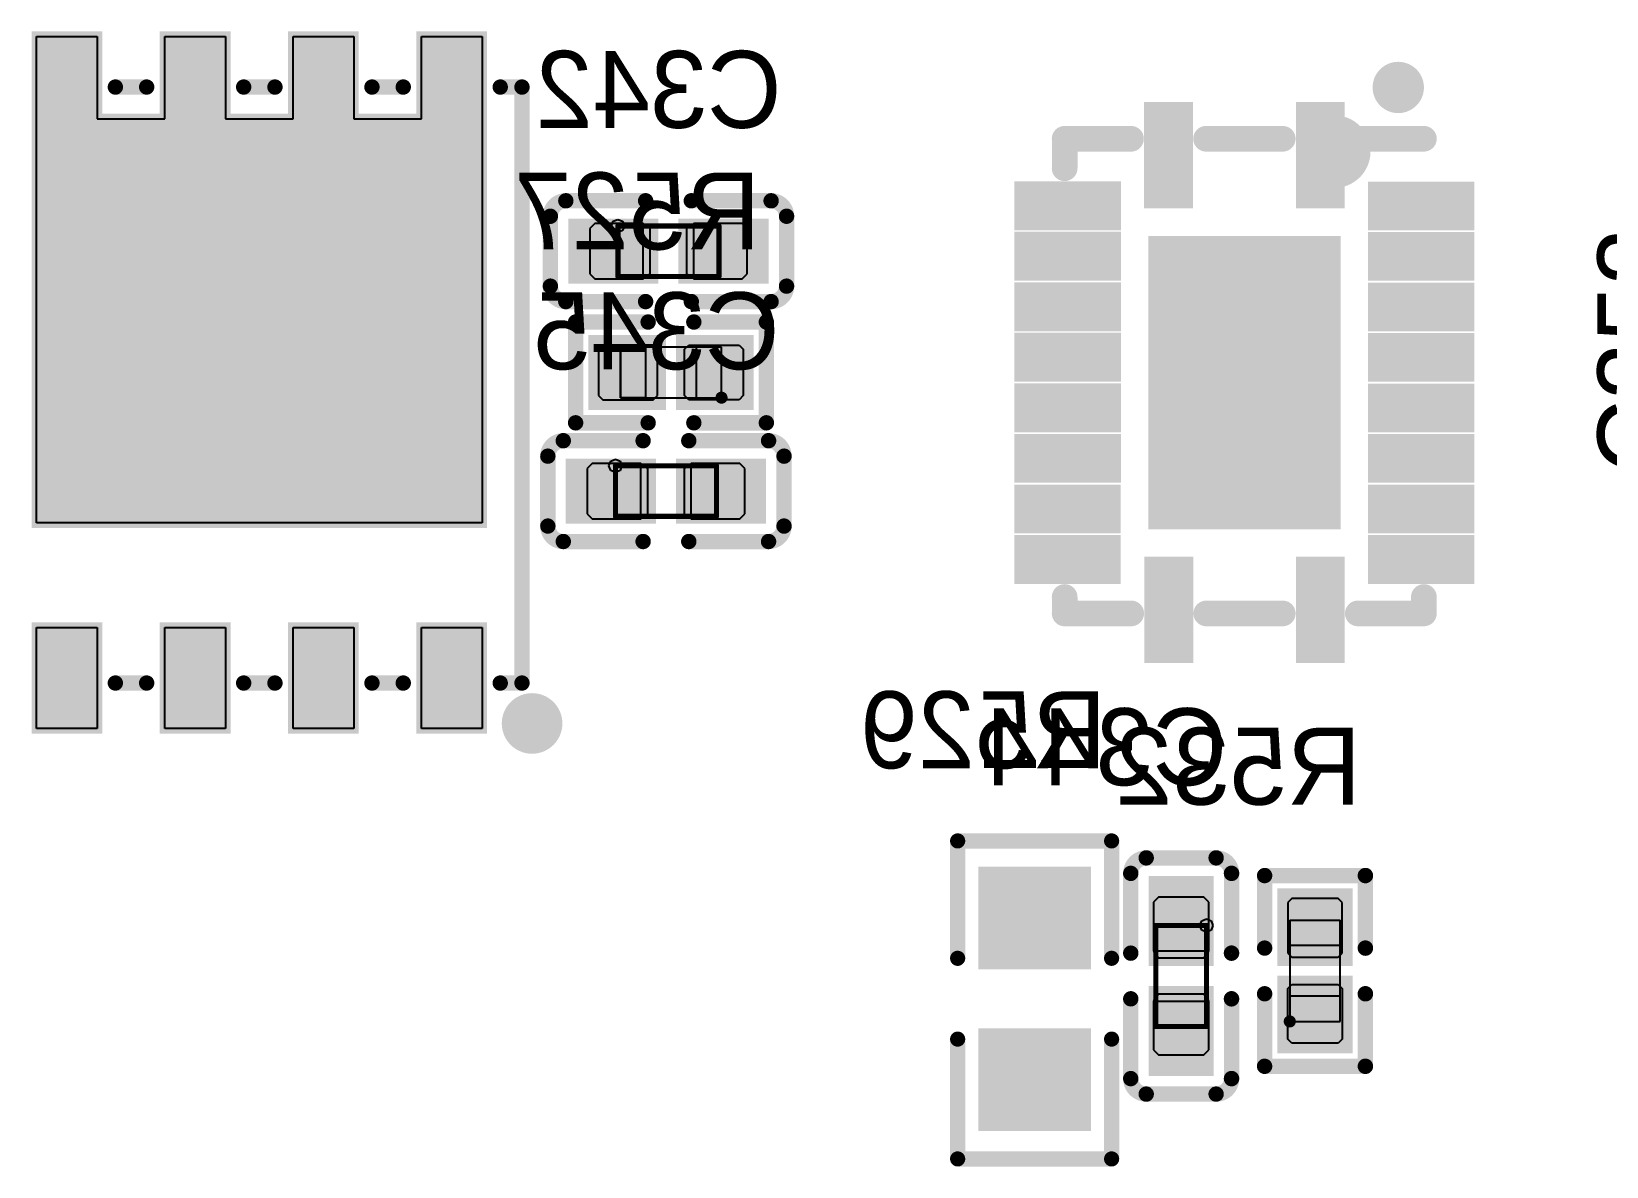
# Model space of a CAD drawing. Header units: millimetres. Extents: x 892 to 1144, y 1011 to 1123.
# Drawn here: x 1087.52 to 1103.11, y 1099.96 to 1111.2 of the extents above; entities that cross this region are included whole.
import ezdxf

# ---------------------------------------------------------------- set-up
doc = ezdxf.new("R2010")
doc.units = ezdxf.units.MM
for name, color, linetype in [('BottomLayer', 5, 'Continuous'), ('BottomOverlay', 54, 'Continuous'), ('BottomPaste', 16, 'Continuous'), ('BottomSolder', 6, 'Continuous'), ('Mechanical15', 56, 'Continuous'), ('Mechanical4', 56, 'Continuous'), ('Mechanical5', 56, 'Continuous'), ('Mechanical6', 56, 'Continuous'), ('TopOverlay', 2, 'Continuous')]:
    doc.layers.add(name, color=color, linetype=linetype)

msp = doc.modelspace()

# ---------------------------------------------------------------- linework, layer by layer
at = {"layer": 'BottomLayer'}
for points in [[(1088.17, 1111.15), (1087.57, 1111.15), (1088.17, 1110.15), (1087.57, 1110.15)], [(1089.44, 1111.15), (1088.84, 1111.15), (1089.44, 1110.15), (1088.84, 1110.15)], [(1090.71, 1111.15), (1090.11, 1111.15), (1090.71, 1110.15), (1090.11, 1110.15)], [(1091.98, 1111.15), (1091.38, 1111.15), (1091.98, 1110.15), (1091.38, 1110.15)], [(1091.98, 1110.335), (1087.57, 1110.335), (1091.98, 1106.335), (1087.57, 1106.335)], [(1098.635, 1110.4), (1098.635, 1109.55), (1098.915, 1110.4), (1098.915, 1109.55)], [(1100.137, 1110.4), (1100.137, 1109.55), (1100.417, 1110.4), (1100.417, 1109.55)], [(1097.352, 1109.615), (1097.352, 1109.335), (1098.202, 1109.615), (1098.202, 1109.335)], [(1100.85, 1109.614), (1100.85, 1109.334), (1101.7, 1109.614), (1101.7, 1109.334)], [(1092.885, 1108.755), (1093.675, 1108.755), (1092.885, 1109.295), (1093.675, 1109.295)], [(1093.975, 1108.755), (1094.765, 1108.755), (1093.975, 1109.295), (1094.765, 1109.295)], [(1097.352, 1109.115), (1097.352, 1108.835), (1098.202, 1109.115), (1098.202, 1108.835)], [(1100.85, 1109.113), (1100.85, 1108.833), (1101.7, 1109.113), (1101.7, 1108.833)], [(1100.377, 1109.075), (1098.677, 1109.075), (1100.377, 1106.375), (1098.677, 1106.375)], [(1097.352, 1108.615), (1097.352, 1108.335), (1098.202, 1108.615), (1098.202, 1108.335)], [(1100.85, 1108.614), (1100.85, 1108.334), (1101.7, 1108.614), (1101.7, 1108.334)], [(1093.7, 1108.095), (1093.134, 1108.095), (1093.7, 1107.555), (1093.134, 1107.555)], [(1094.566, 1108.095), (1094, 1108.095), (1094.566, 1107.555), (1094, 1107.555)], [(1097.352, 1108.115), (1097.352, 1107.835), (1098.202, 1108.115), (1098.202, 1107.835)], [(1100.85, 1108.113), (1100.85, 1107.833), (1101.7, 1108.113), (1101.7, 1107.833)], [(1097.352, 1107.615), (1097.352, 1107.335), (1098.202, 1107.615), (1098.202, 1107.335)], [(1100.85, 1107.614), (1100.85, 1107.334), (1101.7, 1107.614), (1101.7, 1107.334)], [(1097.352, 1107.115), (1097.352, 1106.835), (1098.202, 1107.115), (1098.202, 1106.835)], [(1100.85, 1107.113), (1100.85, 1106.833), (1101.7, 1107.113), (1101.7, 1106.833)], [(1092.86, 1106.38), (1093.65, 1106.38), (1092.86, 1106.92), (1093.65, 1106.92)], [(1093.95, 1106.38), (1094.74, 1106.38), (1093.95, 1106.92), (1094.74, 1106.92)], [(1097.35, 1106.614), (1097.35, 1106.334), (1098.2, 1106.614), (1098.2, 1106.334)], [(1100.85, 1106.614), (1100.85, 1106.334), (1101.7, 1106.614), (1101.7, 1106.334)], [(1097.35, 1106.113), (1097.35, 1105.833), (1098.2, 1106.113), (1098.2, 1105.833)], [(1100.85, 1106.113), (1100.85, 1105.833), (1101.7, 1106.113), (1101.7, 1105.833)], [(1098.637, 1105.9), (1098.637, 1105.05), (1098.917, 1105.9), (1098.917, 1105.05)], [(1100.137, 1105.9), (1100.137, 1105.05), (1100.417, 1105.9), (1100.417, 1105.05)], [(1088.17, 1105.3), (1087.57, 1105.3), (1088.17, 1104.3), (1087.57, 1104.3)], [(1089.44, 1105.3), (1088.84, 1105.3), (1089.44, 1104.3), (1088.84, 1104.3)], [(1090.71, 1105.3), (1090.11, 1105.3), (1090.71, 1104.3), (1090.11, 1104.3)], [(1091.98, 1105.3), (1091.38, 1105.3), (1091.98, 1104.3), (1091.38, 1104.3)], [(1096.993, 1102.019), (1097.907, 1102.019), (1096.993, 1102.831), (1097.907, 1102.831)], [(1098.63, 1102.79), (1098.63, 1102), (1099.17, 1102.79), (1099.17, 1102)], [(1100.495, 1102.05), (1100.495, 1102.616), (1099.955, 1102.05), (1099.955, 1102.616)], [(1098.63, 1101.7), (1098.63, 1100.91), (1099.17, 1101.7), (1099.17, 1100.91)], [(1100.495, 1101.184), (1100.495, 1101.75), (1099.955, 1101.184), (1099.955, 1101.75)], [(1096.993, 1100.419), (1097.907, 1100.419), (1096.993, 1101.231), (1097.907, 1101.231)]]:
    msp.add_solid(points, dxfattribs=at)
at = {"layer": 'BottomOverlay'}
for points, const_width in [([(1101.176, 1110.646, 1), (1100.922, 1110.646, 1)], 0.254), ([(1088.312, 1110.65, 1), (1088.388, 1110.65, 1)], 0.076), ([(1088.622, 1110.65, 1), (1088.698, 1110.65, 1)], 0.076), ([(1089.582, 1110.65, 1), (1089.658, 1110.65, 1)], 0.076), ([(1089.892, 1110.65, 1), (1089.968, 1110.65, 1)], 0.076), ([(1090.852, 1110.65, 1), (1090.928, 1110.65, 1)], 0.076), ([(1091.162, 1110.65, 1), (1091.238, 1110.65, 1)], 0.076), ([(1092.122, 1110.65, 1), (1092.198, 1110.65, 1)], 0.076), ([(1092.337, 1110.65, 1), (1092.413, 1110.65, 1)], 0.076), ([(1092.337, 1110.65, 1), (1092.413, 1110.65, 1)], 0.076), ([(1100.858, 1110.646, 1), (1100.985, 1110.646, 1)], 0.127), ([(1101.112, 1110.646, 1), (1101.239, 1110.646, 1)], 0.127), ([(1097.683, 1110.138, 1), (1097.81, 1110.138, 1)], 0.127), ([(1097.683, 1110.138, 1), (1097.81, 1110.138, 1)], 0.127), ([(1098.34, 1110.138, 1), (1098.467, 1110.138, 1)], 0.127), ([(1099.083, 1110.138, 1), (1099.21, 1110.138, 1)], 0.127), ([(1099.842, 1110.138, 1), (1099.969, 1110.138, 1)], 0.127), ([(1100.585, 1110.138, 1), (1100.712, 1110.138, 1)], 0.127), ([(1101.239, 1110.138, 1), (1101.366, 1110.138, 1)], 0.127), ([(1097.683, 1109.846, 1), (1097.81, 1109.846, 1)], 0.127), ([(1092.771, 1109.524, 1), (1092.847, 1109.524, 1)], 0.0762), ([(1092.771, 1109.524, 1), (1092.847, 1109.524, 1)], 0.0762), ([(1093.561, 1109.524, 1), (1093.637, 1109.524, 1)], 0.0762), ([(1094.013, 1109.524, 1), (1094.089, 1109.524, 1)], 0.0762), ([(1094.803, 1109.524, 1), (1094.879, 1109.524, 1)], 0.0762), ([(1094.803, 1109.524, 1), (1094.879, 1109.524, 1)], 0.0762), ([(1092.618, 1109.371, 1), (1092.694, 1109.371, 1)], 0.0762), ([(1092.618, 1109.371, 1), (1092.694, 1109.371, 1)], 0.0762), ([(1094.956, 1109.371, 1), (1095.032, 1109.371, 1)], 0.0762), ([(1094.956, 1109.371, 1), (1095.032, 1109.371, 1)], 0.0762), ([(1092.618, 1108.679, 1), (1092.694, 1108.679, 1)], 0.0762), ([(1092.618, 1108.679, 1), (1092.694, 1108.679, 1)], 0.0762), ([(1094.956, 1108.679, 1), (1095.032, 1108.679, 1)], 0.0762), ([(1094.956, 1108.679, 1), (1095.032, 1108.679, 1)], 0.0762), ([(1092.771, 1108.526, 1), (1092.847, 1108.526, 1)], 0.0762), ([(1092.771, 1108.526, 1), (1092.847, 1108.526, 1)], 0.0762), ([(1093.561, 1108.526, 1), (1093.637, 1108.526, 1)], 0.0762), ([(1094.013, 1108.526, 1), (1094.089, 1108.526, 1)], 0.0762), ([(1094.803, 1108.526, 1), (1094.879, 1108.526, 1)], 0.0762), ([(1094.803, 1108.526, 1), (1094.879, 1108.526, 1)], 0.0762), ([(1092.868, 1108.324, 1), (1092.944, 1108.324, 1)], 0.0762), ([(1092.868, 1108.324, 1), (1092.944, 1108.324, 1)], 0.0762), ([(1093.586, 1108.324, 1), (1093.662, 1108.324, 1)], 0.0762), ([(1094.038, 1108.324, 1), (1094.114, 1108.324, 1)], 0.0762), ([(1094.756, 1108.324, 1), (1094.832, 1108.324, 1)], 0.0762), ([(1094.756, 1108.324, 1), (1094.832, 1108.324, 1)], 0.0762), ([(1092.868, 1107.326, 1), (1092.944, 1107.326, 1)], 0.0762), ([(1092.868, 1107.326, 1), (1092.944, 1107.326, 1)], 0.0762), ([(1093.586, 1107.326, 1), (1093.662, 1107.326, 1)], 0.0762), ([(1094.038, 1107.326, 1), (1094.114, 1107.326, 1)], 0.0762), ([(1094.756, 1107.326, 1), (1094.832, 1107.326, 1)], 0.0762), ([(1094.756, 1107.326, 1), (1094.832, 1107.326, 1)], 0.0762), ([(1092.746, 1107.149, 1), (1092.822, 1107.149, 1)], 0.0762), ([(1092.746, 1107.149, 1), (1092.822, 1107.149, 1)], 0.0762), ([(1093.536, 1107.149, 1), (1093.612, 1107.149, 1)], 0.0762), ([(1093.988, 1107.149, 1), (1094.064, 1107.149, 1)], 0.0762), ([(1094.778, 1107.149, 1), (1094.854, 1107.149, 1)], 0.0762), ([(1094.778, 1107.149, 1), (1094.854, 1107.149, 1)], 0.0762), ([(1092.593, 1106.996, 1), (1092.669, 1106.996, 1)], 0.0762), ([(1092.593, 1106.996, 1), (1092.669, 1106.996, 1)], 0.0762), ([(1094.931, 1106.996, 1), (1095.007, 1106.996, 1)], 0.0762), ([(1094.931, 1106.996, 1), (1095.007, 1106.996, 1)], 0.0762), ([(1092.593, 1106.304, 1), (1092.669, 1106.304, 1)], 0.0762), ([(1092.593, 1106.304, 1), (1092.669, 1106.304, 1)], 0.0762), ([(1094.931, 1106.304, 1), (1095.007, 1106.304, 1)], 0.0762), ([(1094.931, 1106.304, 1), (1095.007, 1106.304, 1)], 0.0762), ([(1092.746, 1106.151, 1), (1092.822, 1106.151, 1)], 0.0762), ([(1092.746, 1106.151, 1), (1092.822, 1106.151, 1)], 0.0762), ([(1093.536, 1106.151, 1), (1093.612, 1106.151, 1)], 0.0762), ([(1093.988, 1106.151, 1), (1094.064, 1106.151, 1)], 0.0762), ([(1094.778, 1106.151, 1), (1094.854, 1106.151, 1)], 0.0762), ([(1094.778, 1106.151, 1), (1094.854, 1106.151, 1)], 0.0762), ([(1097.683, 1105.602, 1), (1097.81, 1105.602, 1)], 0.127), ([(1101.239, 1105.602, 1), (1101.366, 1105.602, 1)], 0.127), ([(1097.683, 1105.439, 1), (1097.81, 1105.439, 1)], 0.127), ([(1097.683, 1105.439, 1), (1097.81, 1105.439, 1)], 0.127), ([(1098.342, 1105.439, 1), (1098.469, 1105.439, 1)], 0.127), ([(1099.085, 1105.439, 1), (1099.212, 1105.439, 1)], 0.127), ([(1099.842, 1105.439, 1), (1099.969, 1105.439, 1)], 0.127), ([(1100.585, 1105.439, 1), (1100.712, 1105.439, 1)], 0.127), ([(1101.239, 1105.439, 1), (1101.366, 1105.439, 1)], 0.127), ([(1101.239, 1105.439, 1), (1101.366, 1105.439, 1)], 0.127), ([(1088.312, 1104.75, 1), (1088.388, 1104.75, 1)], 0.076), ([(1088.622, 1104.75, 1), (1088.698, 1104.75, 1)], 0.076), ([(1089.582, 1104.75, 1), (1089.658, 1104.75, 1)], 0.076), ([(1089.892, 1104.75, 1), (1089.968, 1104.75, 1)], 0.076), ([(1090.852, 1104.75, 1), (1090.928, 1104.75, 1)], 0.076), ([(1091.162, 1104.75, 1), (1091.238, 1104.75, 1)], 0.076), ([(1092.122, 1104.75, 1), (1092.198, 1104.75, 1)], 0.076), ([(1092.337, 1104.75, 1), (1092.413, 1104.75, 1)], 0.076), ([(1092.337, 1104.75, 1), (1092.413, 1104.75, 1)], 0.076), ([(1092.625, 1104.35, 1), (1092.325, 1104.35, 1)], 0.3), ([(1092.25, 1104.35, 1), (1092.4, 1104.35, 1)], 0.15), ([(1092.55, 1104.35, 1), (1092.7, 1104.35, 1)], 0.15), ([(1096.65, 1103.187, 1), (1096.725, 1103.187, 1)], 0.075), ([(1096.65, 1103.187, 1), (1096.725, 1103.187, 1)], 0.075), ([(1098.174, 1103.187, 1), (1098.249, 1103.187, 1)], 0.075), ([(1098.174, 1103.187, 1), (1098.249, 1103.187, 1)], 0.075), ([(1098.516, 1103.019, 1), (1098.592, 1103.019, 1)], 0.0762), ([(1098.516, 1103.019, 1), (1098.592, 1103.019, 1)], 0.0762), ([(1099.208, 1103.019, 1), (1099.284, 1103.019, 1)], 0.0762), ([(1099.208, 1103.019, 1), (1099.284, 1103.019, 1)], 0.0762), ([(1098.363, 1102.866, 1), (1098.439, 1102.866, 1)], 0.0762), ([(1098.363, 1102.866, 1), (1098.439, 1102.866, 1)], 0.0762), ([(1099.36, 1102.866, 1), (1099.437, 1102.866, 1)], 0.0762), ([(1099.36, 1102.866, 1), (1099.437, 1102.866, 1)], 0.0762), ([(1099.688, 1102.844, 1), (1099.764, 1102.844, 1)], 0.0762), ([(1099.688, 1102.844, 1), (1099.764, 1102.844, 1)], 0.0762), ([(1100.685, 1102.844, 1), (1100.762, 1102.844, 1)], 0.0762), ([(1100.685, 1102.844, 1), (1100.762, 1102.844, 1)], 0.0762), ([(1096.65, 1102.025, 1), (1096.725, 1102.025, 1)], 0.075), ([(1098.174, 1102.025, 1), (1098.249, 1102.025, 1)], 0.075), ([(1098.363, 1102.076, 1), (1098.439, 1102.076, 1)], 0.0762), ([(1099.36, 1102.076, 1), (1099.437, 1102.076, 1)], 0.0762), ([(1099.688, 1102.126, 1), (1099.764, 1102.126, 1)], 0.0762), ([(1100.685, 1102.126, 1), (1100.762, 1102.126, 1)], 0.0762), ([(1098.363, 1101.624, 1), (1098.439, 1101.624, 1)], 0.0762), ([(1099.36, 1101.624, 1), (1099.437, 1101.624, 1)], 0.0762), ([(1099.688, 1101.674, 1), (1099.764, 1101.674, 1)], 0.0762), ([(1100.685, 1101.674, 1), (1100.762, 1101.674, 1)], 0.0762), ([(1096.65, 1101.225, 1), (1096.725, 1101.225, 1)], 0.075), ([(1098.174, 1101.225, 1), (1098.249, 1101.225, 1)], 0.075), ([(1099.688, 1100.956, 1), (1099.764, 1100.956, 1)], 0.0762), ([(1099.688, 1100.956, 1), (1099.764, 1100.956, 1)], 0.0762), ([(1100.685, 1100.956, 1), (1100.762, 1100.956, 1)], 0.0762), ([(1100.685, 1100.956, 1), (1100.762, 1100.956, 1)], 0.0762), ([(1098.363, 1100.834, 1), (1098.439, 1100.834, 1)], 0.0762), ([(1098.363, 1100.834, 1), (1098.439, 1100.834, 1)], 0.0762), ([(1099.36, 1100.834, 1), (1099.437, 1100.834, 1)], 0.0762), ([(1099.36, 1100.834, 1), (1099.437, 1100.834, 1)], 0.0762), ([(1098.516, 1100.681, 1), (1098.592, 1100.681, 1)], 0.0762), ([(1098.516, 1100.681, 1), (1098.592, 1100.681, 1)], 0.0762), ([(1099.208, 1100.681, 1), (1099.284, 1100.681, 1)], 0.0762), ([(1099.208, 1100.681, 1), (1099.284, 1100.681, 1)], 0.0762), ([(1096.65, 1100.039, 1), (1096.725, 1100.039, 1)], 0.075), ([(1096.65, 1100.039, 1), (1096.725, 1100.039, 1)], 0.075), ([(1098.174, 1100.039, 1), (1098.249, 1100.039, 1)], 0.075), ([(1098.174, 1100.039, 1), (1098.249, 1100.039, 1)], 0.075)]:
    msp.add_lwpolyline(points, format="xyb", close=True, dxfattribs=dict(at, const_width=const_width))
for points, const_width in [([(1088.35, 1110.65), (1088.66, 1110.65)], 0.152), ([(1089.62, 1110.65), (1089.93, 1110.65)], 0.152), ([(1090.89, 1110.65), (1091.2, 1110.65)], 0.152), ([(1092.16, 1110.65), (1092.375, 1110.65)], 0.152), ([(1092.375, 1104.75), (1092.375, 1110.65)], 0.152), ([(1097.747, 1109.846), (1097.747, 1110.138)], 0.254), ([(1097.747, 1110.138), (1098.404, 1110.138)], 0.254), ([(1099.146, 1110.138), (1099.906, 1110.138)], 0.254), ([(1100.648, 1110.138), (1101.303, 1110.138)], 0.254), ([(1092.809, 1109.524), (1093.599, 1109.524)], 0.152), ([(1094.051, 1109.524), (1094.841, 1109.524)], 0.152), ([(1092.656, 1108.679), (1092.656, 1109.371)], 0.152), ([(1094.994, 1108.679), (1094.994, 1109.371)], 0.152), ([(1092.809, 1108.526), (1093.599, 1108.526)], 0.152), ([(1094.051, 1108.526), (1094.841, 1108.526)], 0.152), ([(1092.906, 1107.326), (1092.906, 1108.324)], 0.152), ([(1092.906, 1108.324), (1093.624, 1108.324)], 0.152), ([(1094.076, 1108.324), (1094.794, 1108.324)], 0.152), ([(1094.794, 1107.326), (1094.794, 1108.324)], 0.152), ([(1092.906, 1107.326), (1093.624, 1107.326)], 0.152), ([(1094.076, 1107.326), (1094.794, 1107.326)], 0.152), ([(1092.784, 1107.149), (1093.574, 1107.149)], 0.152), ([(1094.026, 1107.149), (1094.816, 1107.149)], 0.152), ([(1092.631, 1106.304), (1092.631, 1106.996)], 0.152), ([(1094.969, 1106.304), (1094.969, 1106.996)], 0.152), ([(1092.784, 1106.151), (1093.574, 1106.151)], 0.152), ([(1094.026, 1106.151), (1094.816, 1106.151)], 0.152), ([(1097.747, 1105.439), (1097.747, 1105.602)], 0.254), ([(1101.303, 1105.439), (1101.303, 1105.602)], 0.254), ([(1097.747, 1105.439), (1098.406, 1105.439)], 0.254), ([(1099.148, 1105.439), (1099.906, 1105.439)], 0.254), ([(1100.648, 1105.439), (1101.303, 1105.439)], 0.254), ([(1088.35, 1104.75), (1088.66, 1104.75)], 0.152), ([(1089.62, 1104.75), (1089.93, 1104.75)], 0.152), ([(1090.89, 1104.75), (1091.2, 1104.75)], 0.152), ([(1092.16, 1104.75), (1092.375, 1104.75)], 0.152), ([(1096.688, 1102.025), (1096.688, 1103.187)], 0.15), ([(1096.688, 1103.187), (1098.212, 1103.187)], 0.15), ([(1098.212, 1102.025), (1098.212, 1103.187)], 0.15), ([(1098.554, 1103.019), (1099.246, 1103.019)], 0.152), ([(1098.401, 1102.076), (1098.401, 1102.866)], 0.152), ([(1099.399, 1102.076), (1099.399, 1102.866)], 0.152), ([(1099.726, 1102.126), (1099.726, 1102.844)], 0.152), ([(1099.726, 1102.844), (1100.724, 1102.844)], 0.152), ([(1100.724, 1102.126), (1100.724, 1102.844)], 0.152), ([(1098.401, 1100.834), (1098.401, 1101.624)], 0.152), ([(1099.399, 1100.834), (1099.399, 1101.624)], 0.152), ([(1099.726, 1100.956), (1099.726, 1101.674)], 0.152), ([(1100.724, 1100.956), (1100.724, 1101.674)], 0.152), ([(1096.688, 1100.039), (1096.688, 1101.225)], 0.15), ([(1098.212, 1100.039), (1098.212, 1101.225)], 0.15), ([(1099.726, 1100.956), (1100.724, 1100.956)], 0.152), ([(1098.554, 1100.681), (1099.246, 1100.681)], 0.152), ([(1096.688, 1100.039), (1098.212, 1100.039)], 0.15)]:
    msp.add_lwpolyline(points, dxfattribs=dict(at, const_width=const_width))
at = {"layer": 'BottomOverlay', "const_width": 0.152}
for points in [[(1092.656, 1109.371, -0.414214), (1092.809, 1109.524)], [(1094.841, 1109.524, -0.414214), (1094.994, 1109.371)], [(1092.809, 1108.526, -0.414214), (1092.656, 1108.679)], [(1094.994, 1108.679, -0.414214), (1094.841, 1108.526)], [(1092.631, 1106.996, -0.414214), (1092.784, 1107.149)], [(1094.816, 1107.149, -0.414214), (1094.969, 1106.996)], [(1092.784, 1106.151, -0.414214), (1092.631, 1106.304)], [(1094.969, 1106.304, -0.414214), (1094.816, 1106.151)], [(1098.401, 1102.866, -0.414214), (1098.554, 1103.019)], [(1099.246, 1103.019, -0.414214), (1099.399, 1102.866)], [(1098.554, 1100.681, -0.414214), (1098.401, 1100.834)], [(1099.399, 1100.834, -0.414214), (1099.246, 1100.681)]]:
    msp.add_lwpolyline(points, format="xyb", dxfattribs=at)
at = {"layer": 'BottomPaste'}
for p, q in [((1087.57, 1106.335), (1087.57, 1111.15)), ((1087.57, 1111.15), (1088.17, 1111.15)), ((1088.17, 1111.15), (1088.17, 1110.335)), ((1088.84, 1110.335), (1088.84, 1111.15)), ((1088.84, 1111.15), (1089.44, 1111.15)), ((1089.44, 1111.15), (1089.44, 1110.335)), ((1090.11, 1110.335), (1090.11, 1111.15)), ((1090.11, 1111.15), (1090.71, 1111.15)), ((1090.71, 1111.15), (1090.71, 1110.335)), ((1091.38, 1110.335), (1091.38, 1111.15)), ((1091.38, 1111.15), (1091.98, 1111.15)), ((1091.98, 1111.15), (1091.98, 1106.335)), ((1088.17, 1110.335), (1088.84, 1110.335)), ((1089.44, 1110.335), (1090.11, 1110.335)), ((1090.71, 1110.335), (1091.38, 1110.335)), ((1093.095, 1109.3), (1093.045, 1109.25)), ((1093.045, 1109.25), (1093.045, 1108.8)), ((1093.575, 1109.3), (1093.095, 1109.3)), ((1093.645, 1109.25), (1093.575, 1109.3)), ((1093.645, 1108.8), (1093.645, 1109.25)), ((1094.075, 1109.3), (1094.005, 1109.25)), ((1094.005, 1109.25), (1094.005, 1108.8)), ((1094.555, 1109.3), (1094.075, 1109.3)), ((1094.605, 1109.25), (1094.555, 1109.3)), ((1094.605, 1108.8), (1094.605, 1109.25)), ((1093.045, 1108.8), (1093.095, 1108.75)), ((1093.575, 1108.75), (1093.645, 1108.8)), ((1094.005, 1108.8), (1094.075, 1108.75)), ((1094.555, 1108.75), (1094.605, 1108.8)), ((1093.095, 1108.75), (1093.575, 1108.75)), ((1094.075, 1108.75), (1094.555, 1108.75)), ((1093.174, 1108.095), (1093.134, 1108.055)), ((1093.134, 1108.055), (1093.134, 1107.595)), ((1093.675, 1108.095), (1093.174, 1108.095)), ((1093.715, 1108.055), (1093.675, 1108.095)), ((1093.715, 1107.595), (1093.715, 1108.055)), ((1093.985, 1108.055), (1094.025, 1108.095)), ((1093.985, 1107.595), (1093.985, 1108.055)), ((1094.025, 1108.095), (1094.526, 1108.095)), ((1094.526, 1108.095), (1094.566, 1108.055)), ((1094.566, 1108.055), (1094.566, 1107.595)), ((1093.134, 1107.595), (1093.174, 1107.555)), ((1093.174, 1107.555), (1093.675, 1107.555)), ((1093.675, 1107.555), (1093.715, 1107.595)), ((1094.025, 1107.555), (1093.985, 1107.595)), ((1094.526, 1107.555), (1094.025, 1107.555)), ((1094.566, 1107.595), (1094.526, 1107.555)), ((1093.07, 1106.925), (1093.02, 1106.875)), ((1093.55, 1106.925), (1093.07, 1106.925)), ((1093.62, 1106.875), (1093.55, 1106.925)), ((1094.05, 1106.925), (1093.98, 1106.875)), ((1094.53, 1106.925), (1094.05, 1106.925)), ((1094.58, 1106.875), (1094.53, 1106.925)), ((1093.02, 1106.875), (1093.02, 1106.425)), ((1093.62, 1106.425), (1093.62, 1106.875)), ((1093.98, 1106.875), (1093.98, 1106.425)), ((1094.58, 1106.425), (1094.58, 1106.875)), ((1091.98, 1106.335), (1087.57, 1106.335)), ((1093.02, 1106.425), (1093.07, 1106.375)), ((1093.07, 1106.375), (1093.55, 1106.375)), ((1093.55, 1106.375), (1093.62, 1106.425)), ((1093.98, 1106.425), (1094.05, 1106.375)), ((1094.05, 1106.375), (1094.53, 1106.375)), ((1094.53, 1106.375), (1094.58, 1106.425)), ((1087.57, 1104.3), (1087.57, 1105.3)), ((1087.57, 1105.3), (1088.17, 1105.3)), ((1088.17, 1105.3), (1088.17, 1104.3)), ((1088.84, 1104.3), (1088.84, 1105.3)), ((1088.84, 1105.3), (1089.44, 1105.3)), ((1089.44, 1105.3), (1089.44, 1104.3)), ((1090.11, 1104.3), (1090.11, 1105.3)), ((1090.11, 1105.3), (1090.71, 1105.3)), ((1090.71, 1105.3), (1090.71, 1104.3)), ((1091.38, 1104.3), (1091.38, 1105.3)), ((1091.38, 1105.3), (1091.98, 1105.3)), ((1091.98, 1105.3), (1091.98, 1104.3)), ((1088.17, 1104.3), (1087.57, 1104.3)), ((1089.44, 1104.3), (1088.84, 1104.3)), ((1090.71, 1104.3), (1090.11, 1104.3)), ((1091.98, 1104.3), (1091.38, 1104.3)), ((1098.675, 1102.63), (1098.625, 1102.58)), ((1098.625, 1102.58), (1098.625, 1102.1)), ((1099.125, 1102.63), (1098.675, 1102.63)), ((1099.175, 1102.58), (1099.125, 1102.63)), ((1099.175, 1102.1), (1099.175, 1102.58)), ((1099.995, 1102.616), (1099.955, 1102.576)), ((1099.955, 1102.576), (1099.955, 1102.075)), ((1100.455, 1102.616), (1099.995, 1102.616)), ((1100.495, 1102.576), (1100.455, 1102.616)), ((1100.495, 1102.075), (1100.495, 1102.576)), ((1098.625, 1102.1), (1098.675, 1102.03)), ((1099.125, 1102.03), (1099.175, 1102.1)), ((1099.955, 1102.075), (1099.995, 1102.035)), ((1100.455, 1102.035), (1100.495, 1102.075)), ((1098.675, 1102.03), (1099.125, 1102.03)), ((1099.995, 1102.035), (1100.455, 1102.035)), ((1099.955, 1101.725), (1099.995, 1101.765)), ((1099.995, 1101.765), (1100.455, 1101.765)), ((1100.455, 1101.765), (1100.495, 1101.725)), ((1098.675, 1101.67), (1098.625, 1101.6)), ((1098.625, 1101.6), (1098.625, 1101.12)), ((1099.125, 1101.67), (1098.675, 1101.67)), ((1099.175, 1101.6), (1099.125, 1101.67)), ((1099.175, 1101.12), (1099.175, 1101.6)), ((1099.955, 1101.224), (1099.955, 1101.725)), ((1100.495, 1101.725), (1100.495, 1101.224)), ((1099.995, 1101.184), (1099.955, 1101.224)), ((1100.455, 1101.184), (1099.995, 1101.184)), ((1100.495, 1101.224), (1100.455, 1101.184)), ((1098.625, 1101.12), (1098.675, 1101.07)), ((1098.675, 1101.07), (1099.125, 1101.07)), ((1099.125, 1101.07), (1099.175, 1101.12))]:
    msp.add_line(p, q, dxfattribs=at)
for points in [[(1098.635, 1110.4), (1098.635, 1109.55), (1098.915, 1110.4), (1098.915, 1109.55)], [(1100.137, 1110.4), (1100.137, 1109.55), (1100.417, 1110.4), (1100.417, 1109.55)], [(1097.352, 1109.615), (1097.352, 1109.335), (1098.202, 1109.615), (1098.202, 1109.335)], [(1100.85, 1109.614), (1100.85, 1109.334), (1101.7, 1109.614), (1101.7, 1109.334)], [(1092.885, 1108.755), (1093.675, 1108.755), (1092.885, 1109.295), (1093.675, 1109.295)], [(1093.975, 1108.755), (1094.765, 1108.755), (1093.975, 1109.295), (1094.765, 1109.295)], [(1097.352, 1109.115), (1097.352, 1108.835), (1098.202, 1109.115), (1098.202, 1108.835)], [(1100.85, 1109.113), (1100.85, 1108.833), (1101.7, 1109.113), (1101.7, 1108.833)], [(1100.377, 1109.075), (1098.677, 1109.075), (1100.377, 1106.375), (1098.677, 1106.375)], [(1097.352, 1108.615), (1097.352, 1108.335), (1098.202, 1108.615), (1098.202, 1108.335)], [(1100.85, 1108.614), (1100.85, 1108.334), (1101.7, 1108.614), (1101.7, 1108.334)], [(1093.7, 1108.095), (1093.134, 1108.095), (1093.7, 1107.555), (1093.134, 1107.555)], [(1094.566, 1108.095), (1094, 1108.095), (1094.566, 1107.555), (1094, 1107.555)], [(1097.352, 1108.115), (1097.352, 1107.835), (1098.202, 1108.115), (1098.202, 1107.835)], [(1100.85, 1108.113), (1100.85, 1107.833), (1101.7, 1108.113), (1101.7, 1107.833)], [(1097.352, 1107.615), (1097.352, 1107.335), (1098.202, 1107.615), (1098.202, 1107.335)], [(1100.85, 1107.614), (1100.85, 1107.334), (1101.7, 1107.614), (1101.7, 1107.334)], [(1097.352, 1107.115), (1097.352, 1106.835), (1098.202, 1107.115), (1098.202, 1106.835)], [(1100.85, 1107.113), (1100.85, 1106.833), (1101.7, 1107.113), (1101.7, 1106.833)], [(1092.86, 1106.38), (1093.65, 1106.38), (1092.86, 1106.92), (1093.65, 1106.92)], [(1093.95, 1106.38), (1094.74, 1106.38), (1093.95, 1106.92), (1094.74, 1106.92)], [(1097.35, 1106.614), (1097.35, 1106.334), (1098.2, 1106.614), (1098.2, 1106.334)], [(1100.85, 1106.614), (1100.85, 1106.334), (1101.7, 1106.614), (1101.7, 1106.334)], [(1097.35, 1106.113), (1097.35, 1105.833), (1098.2, 1106.113), (1098.2, 1105.833)], [(1100.85, 1106.113), (1100.85, 1105.833), (1101.7, 1106.113), (1101.7, 1105.833)], [(1098.637, 1105.9), (1098.637, 1105.05), (1098.917, 1105.9), (1098.917, 1105.05)], [(1100.137, 1105.9), (1100.137, 1105.05), (1100.417, 1105.9), (1100.417, 1105.05)], [(1096.993, 1102.019), (1097.907, 1102.019), (1096.993, 1102.831), (1097.907, 1102.831)], [(1098.63, 1102.79), (1098.63, 1102), (1099.17, 1102.79), (1099.17, 1102)], [(1100.495, 1102.05), (1100.495, 1102.616), (1099.955, 1102.05), (1099.955, 1102.616)], [(1098.63, 1101.7), (1098.63, 1100.91), (1099.17, 1101.7), (1099.17, 1100.91)], [(1100.495, 1101.184), (1100.495, 1101.75), (1099.955, 1101.184), (1099.955, 1101.75)], [(1096.993, 1100.419), (1097.907, 1100.419), (1096.993, 1101.231), (1097.907, 1101.231)]]:
    msp.add_solid(points, dxfattribs=at)
at = {"layer": 'BottomSolder'}
for points in [[(1088.22, 1111.2), (1087.52, 1111.2), (1088.22, 1110.1), (1087.52, 1110.1)], [(1089.49, 1111.2), (1088.79, 1111.2), (1089.49, 1110.1), (1088.79, 1110.1)], [(1090.76, 1111.2), (1090.06, 1111.2), (1090.76, 1110.1), (1090.06, 1110.1)], [(1092.03, 1111.2), (1091.33, 1111.2), (1092.03, 1110.1), (1091.33, 1110.1)], [(1098.533, 1110.502), (1098.533, 1109.448), (1099.017, 1110.502), (1099.017, 1109.448)], [(1100.035, 1110.502), (1100.035, 1109.448), (1100.519, 1110.502), (1100.519, 1109.448)], [(1092.03, 1110.385), (1087.52, 1110.385), (1092.03, 1106.285), (1087.52, 1106.285)], [(1097.25, 1109.717), (1097.25, 1109.233), (1098.304, 1109.717), (1098.304, 1109.233)], [(1100.748, 1109.715), (1100.748, 1109.232), (1101.802, 1109.715), (1101.802, 1109.232)], [(1092.834, 1108.704), (1093.726, 1108.704), (1092.834, 1109.346), (1093.726, 1109.346)], [(1093.924, 1108.704), (1094.816, 1108.704), (1093.924, 1109.346), (1094.816, 1109.346)], [(1097.25, 1109.217), (1097.25, 1108.733), (1098.304, 1109.217), (1098.304, 1108.733)], [(1100.479, 1109.177), (1098.575, 1109.177), (1100.479, 1106.273), (1098.575, 1106.273)], [(1100.748, 1109.215), (1100.748, 1108.732), (1101.802, 1109.215), (1101.802, 1108.732)], [(1097.25, 1108.717), (1097.25, 1108.233), (1098.304, 1108.717), (1098.304, 1108.233)], [(1100.748, 1108.715), (1100.748, 1108.232), (1101.802, 1108.715), (1101.802, 1108.232)], [(1093.802, 1108.197), (1093.033, 1108.197), (1093.802, 1107.453), (1093.033, 1107.453)], [(1094.667, 1108.197), (1093.898, 1108.197), (1094.667, 1107.453), (1093.898, 1107.453)], [(1097.25, 1108.217), (1097.25, 1107.733), (1098.304, 1108.217), (1098.304, 1107.733)], [(1100.748, 1108.215), (1100.748, 1107.732), (1101.802, 1108.215), (1101.802, 1107.732)], [(1097.25, 1107.717), (1097.25, 1107.233), (1098.304, 1107.717), (1098.304, 1107.233)], [(1100.748, 1107.715), (1100.748, 1107.232), (1101.802, 1107.715), (1101.802, 1107.232)], [(1097.25, 1107.217), (1097.25, 1106.733), (1098.304, 1107.217), (1098.304, 1106.733)], [(1100.748, 1107.215), (1100.748, 1106.732), (1101.802, 1107.215), (1101.802, 1106.732)], [(1092.809, 1106.329), (1093.701, 1106.329), (1092.809, 1106.971), (1093.701, 1106.971)], [(1093.899, 1106.329), (1094.791, 1106.329), (1093.899, 1106.971), (1094.791, 1106.971)], [(1097.248, 1106.715), (1097.248, 1106.232), (1098.302, 1106.715), (1098.302, 1106.232)], [(1100.748, 1106.715), (1100.748, 1106.232), (1101.802, 1106.715), (1101.802, 1106.232)], [(1097.248, 1106.215), (1097.248, 1105.732), (1098.302, 1106.215), (1098.302, 1105.732)], [(1100.748, 1106.215), (1100.748, 1105.732), (1101.802, 1106.215), (1101.802, 1105.732)], [(1098.535, 1106.002), (1098.535, 1104.948), (1099.019, 1106.002), (1099.019, 1104.948)], [(1100.035, 1106.002), (1100.035, 1104.948), (1100.519, 1106.002), (1100.519, 1104.948)], [(1088.22, 1105.35), (1087.52, 1105.35), (1088.22, 1104.25), (1087.52, 1104.25)], [(1089.49, 1105.35), (1088.79, 1105.35), (1089.49, 1104.25), (1088.79, 1104.25)], [(1090.76, 1105.35), (1090.06, 1105.35), (1090.76, 1104.25), (1090.06, 1104.25)], [(1092.03, 1105.35), (1091.33, 1105.35), (1092.03, 1104.25), (1091.33, 1104.25)], [(1096.891, 1101.917), (1098.009, 1101.917), (1096.891, 1102.933), (1098.009, 1102.933)], [(1098.579, 1102.841), (1098.579, 1101.949), (1099.221, 1102.841), (1099.221, 1101.949)], [(1100.597, 1101.948), (1100.597, 1102.717), (1099.853, 1101.948), (1099.853, 1102.717)], [(1100.597, 1101.083), (1100.597, 1101.852), (1099.853, 1101.083), (1099.853, 1101.852)], [(1098.579, 1101.751), (1098.579, 1100.859), (1099.221, 1101.751), (1099.221, 1100.859)], [(1096.891, 1100.317), (1098.009, 1100.317), (1096.891, 1101.333), (1098.009, 1101.333)]]:
    msp.add_solid(points, dxfattribs=at)
at = {"layer": 'Mechanical15'}
for p, q in [((1093.26, 1109.275), (1093.279, 1109.321)), ((1093.279, 1109.229), (1093.26, 1109.275)), ((1093.26, 1109.275), (1093.26, 1109.275)), ((1093.279, 1109.321), (1093.325, 1109.34)), ((1093.325, 1109.34), (1093.371, 1109.321)), ((1093.575, 1109.275), (1093.325, 1109.275)), ((1093.325, 1109.275), (1093.325, 1108.775)), ((1093.371, 1109.321), (1093.39, 1109.275)), ((1093.39, 1109.275), (1093.371, 1109.229)), ((1093.39, 1109.275), (1093.39, 1109.275)), ((1093.575, 1108.775), (1093.575, 1109.275)), ((1094.075, 1109.275), (1094.325, 1109.275)), ((1094.075, 1108.775), (1094.075, 1109.275)), ((1094.325, 1109.275), (1094.325, 1108.775)), ((1093.325, 1109.21), (1093.279, 1109.229)), ((1093.371, 1109.229), (1093.325, 1109.21)), ((1093.325, 1108.775), (1093.575, 1108.775)), ((1094.325, 1108.775), (1094.075, 1108.775)), ((1093.235, 1106.9), (1093.254, 1106.946)), ((1093.254, 1106.854), (1093.235, 1106.9)), ((1093.235, 1106.9), (1093.235, 1106.9)), ((1093.254, 1106.946), (1093.3, 1106.965)), ((1093.3, 1106.965), (1093.346, 1106.946)), ((1093.55, 1106.9), (1093.3, 1106.9)), ((1093.3, 1106.9), (1093.3, 1106.4)), ((1093.346, 1106.946), (1093.365, 1106.9)), ((1093.365, 1106.9), (1093.346, 1106.854)), ((1093.365, 1106.9), (1093.365, 1106.9)), ((1093.55, 1106.4), (1093.55, 1106.9)), ((1094.05, 1106.9), (1094.3, 1106.9)), ((1094.05, 1106.4), (1094.05, 1106.9)), ((1094.3, 1106.9), (1094.3, 1106.4)), ((1093.3, 1106.835), (1093.254, 1106.854)), ((1093.346, 1106.854), (1093.3, 1106.835)), ((1093.3, 1106.4), (1093.55, 1106.4)), ((1094.3, 1106.4), (1094.05, 1106.4)), ((1099.085, 1102.35), (1099.104, 1102.396)), ((1099.104, 1102.396), (1099.15, 1102.415)), ((1099.15, 1102.415), (1099.15, 1102.415)), ((1099.15, 1102.415), (1099.196, 1102.396)), ((1099.196, 1102.396), (1099.215, 1102.35)), ((1099.15, 1102.35), (1098.65, 1102.35)), ((1098.65, 1102.35), (1098.65, 1102.1)), ((1099.104, 1102.304), (1099.085, 1102.35)), ((1099.15, 1102.285), (1099.104, 1102.304)), ((1099.15, 1102.1), (1099.15, 1102.35)), ((1099.196, 1102.304), (1099.15, 1102.285)), ((1099.15, 1102.285), (1099.15, 1102.285)), ((1099.215, 1102.35), (1099.196, 1102.304)), ((1098.65, 1102.1), (1099.15, 1102.1)), ((1098.65, 1101.35), (1098.65, 1101.6)), ((1098.65, 1101.6), (1099.15, 1101.6)), ((1099.15, 1101.6), (1099.15, 1101.35)), ((1099.15, 1101.35), (1098.65, 1101.35))]:
    msp.add_line(p, q, dxfattribs=at)
at = {"layer": 'Mechanical15', "const_width": 0.0508}
for points in [[(1093.325, 1109.275), (1094.325, 1109.275)], [(1093.325, 1108.775), (1093.325, 1109.275)], [(1094.325, 1108.775), (1094.325, 1109.275)], [(1093.325, 1108.775), (1094.325, 1108.775)], [(1093.3, 1106.9), (1094.3, 1106.9)], [(1093.3, 1106.4), (1093.3, 1106.9)], [(1094.3, 1106.4), (1094.3, 1106.9)], [(1093.3, 1106.4), (1094.3, 1106.4)], [(1098.65, 1101.35), (1098.65, 1102.35)], [(1098.65, 1102.35), (1099.15, 1102.35)], [(1099.15, 1101.35), (1099.15, 1102.35)], [(1098.65, 1101.35), (1099.15, 1101.35)]]:
    msp.add_lwpolyline(points, dxfattribs=at)
at = {"layer": 'Mechanical15', "const_width": 0.0254}
for points in [[(1093.312, 1109.275, 1), (1093.338, 1109.275, 1)], [(1093.312, 1109.275, 1), (1093.338, 1109.275, 1)], [(1094.312, 1109.275, 1), (1094.338, 1109.275, 1)], [(1094.312, 1109.275, 1), (1094.338, 1109.275, 1)], [(1093.312, 1108.775, 1), (1093.338, 1108.775, 1)], [(1093.312, 1108.775, 1), (1093.338, 1108.775, 1)], [(1094.312, 1108.775, 1), (1094.338, 1108.775, 1)], [(1094.312, 1108.775, 1), (1094.338, 1108.775, 1)], [(1093.287, 1106.9, 1), (1093.313, 1106.9, 1)], [(1093.287, 1106.9, 1), (1093.313, 1106.9, 1)], [(1094.287, 1106.9, 1), (1094.313, 1106.9, 1)], [(1094.287, 1106.9, 1), (1094.313, 1106.9, 1)], [(1093.287, 1106.4, 1), (1093.313, 1106.4, 1)], [(1093.287, 1106.4, 1), (1093.313, 1106.4, 1)], [(1094.287, 1106.4, 1), (1094.313, 1106.4, 1)], [(1094.287, 1106.4, 1), (1094.313, 1106.4, 1)], [(1098.637, 1102.35, 1), (1098.663, 1102.35, 1)], [(1098.637, 1102.35, 1), (1098.663, 1102.35, 1)], [(1099.137, 1102.35, 1), (1099.163, 1102.35, 1)], [(1099.137, 1102.35, 1), (1099.163, 1102.35, 1)], [(1098.637, 1101.35, 1), (1098.663, 1101.35, 1)], [(1098.637, 1101.35, 1), (1098.663, 1101.35, 1)], [(1099.137, 1101.35, 1), (1099.163, 1101.35, 1)], [(1099.137, 1101.35, 1), (1099.163, 1101.35, 1)]]:
    msp.add_lwpolyline(points, format="xyb", close=True, dxfattribs=at)
at = {"layer": 'Mechanical4'}
for p, q in [((1094.35, 1108.075), (1093.35, 1108.075)), ((1093.35, 1108.075), (1093.35, 1107.575)), ((1094.35, 1107.575), (1094.35, 1108.075)), ((1093.35, 1107.575), (1094.35, 1107.575)), ((1099.975, 1102.4), (1099.975, 1101.4)), ((1100.475, 1102.4), (1099.975, 1102.4)), ((1100.475, 1101.4), (1100.475, 1102.4)), ((1099.975, 1101.4), (1100.475, 1101.4))]:
    msp.add_line(p, q, dxfattribs=at)
at = {"layer": 'Mechanical5'}
for p, q in [((1093.349, 1107.575), (1093.349, 1108.075)), ((1093.349, 1108.075), (1093.599, 1108.075)), ((1093.599, 1108.075), (1093.599, 1107.575)), ((1094.35, 1108.075), (1094.1, 1108.075)), ((1094.1, 1108.075), (1094.1, 1107.575)), ((1094.35, 1107.575), (1094.35, 1108.075)), ((1093.599, 1107.575), (1093.349, 1107.575)), ((1094.1, 1107.575), (1094.35, 1107.575)), ((1099.975, 1102.151), (1099.975, 1102.401)), ((1099.975, 1102.401), (1100.475, 1102.401)), ((1100.475, 1102.401), (1100.475, 1102.151)), ((1100.475, 1102.151), (1099.975, 1102.151)), ((1099.975, 1101.65), (1099.975, 1101.4)), ((1100.475, 1101.65), (1099.975, 1101.65)), ((1100.475, 1101.4), (1100.475, 1101.65)), ((1099.975, 1101.4), (1100.475, 1101.4))]:
    msp.add_line(p, q, dxfattribs=at)
at = {"layer": 'Mechanical6'}
for points, const_width in [([(1100.594, 1110.011, 1), (1100.234, 1110.011, 1)], 0.36), ([(1100.144, 1110.011, 1), (1100.324, 1110.011, 1)], 0.18), ([(1100.504, 1110.011, 1), (1100.684, 1110.011, 1)], 0.18), ([(1094.38, 1107.575, 1), (1094.32, 1107.575, 1)], 0.06), ([(1094.305, 1107.575, 1), (1094.335, 1107.575, 1)], 0.03), ([(1094.365, 1107.575, 1), (1094.395, 1107.575, 1)], 0.03), ([(1091.875, 1104.65, 1), (1091.575, 1104.65, 1)], 0.3), ([(1091.5, 1104.65, 1), (1091.65, 1104.65, 1)], 0.15), ([(1091.8, 1104.65, 1), (1091.95, 1104.65, 1)], 0.15), ([(1100.005, 1101.4, 1), (1099.945, 1101.4, 1)], 0.06), ([(1099.93, 1101.4, 1), (1099.96, 1101.4, 1)], 0.03), ([(1099.99, 1101.4, 1), (1100.02, 1101.4, 1)], 0.03)]:
    msp.add_lwpolyline(points, format="xyb", close=True, dxfattribs=dict(at, const_width=const_width))

# ---------------------------------------------------------------- texts
at = {"layer": 'BottomOverlay', "text_generation_flag": 2}
for s, p in [('C342', (1094.945, 1110.246)), ('R527', (1094.735, 1109.042)), ('C345', (1094.924, 1107.856)), ('R529', (1098.161, 1103.906)), ('C344', (1099.355, 1103.738)), ('R532', (1100.682, 1103.546))]:
    msp.add_text(s, height=0.762, dxfattribs=at).set_placement(p)
at = {"layer": 'TopOverlay'}
msp.add_text('C353', height=0.762, rotation=90, dxfattribs=at).set_placement((1103.783, 1106.82))

doc.saveas('drawing.dxf')
